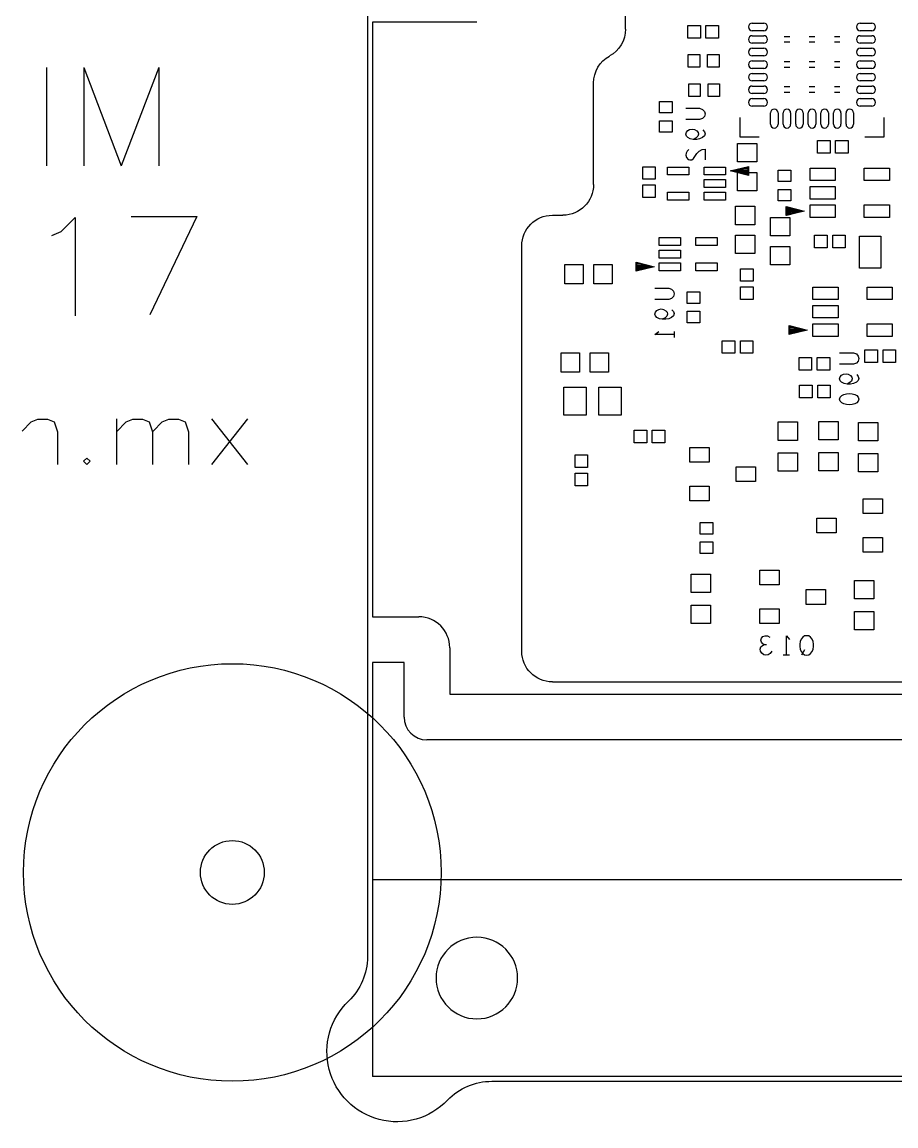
# Model space of a CAD drawing. Header units: millimetres. Extents: x -190 to 348, y -330 to 190.
# Drawn here: x -109.7 to -64.5, y 5.3 to 62.4 of the extents above; entities that cross this region are included whole.
import ezdxf

# ---------------------------------------------------------------- set-up
doc = ezdxf.new("R2010")
doc.units = ezdxf.units.MM
for name, color, linetype in [('10_MAQ_PALLET', 7, 'Continuous'), ('4_SIKCREN_BOTTOM_', 7, 'Continuous'), ('5_SOLDER_PASTE_BOTTOM_', 7, 'Continuous'), ('7______BREAKAWAY', 7, 'Continuous')]:
    doc.layers.add(name, color=color, linetype=linetype)

msp = doc.modelspace()

# ---------------------------------------------------------------- linework, layer by layer
at = {"layer": '10_MAQ_PALLET', "color": 5}
for p, q in [((-91.854, 141.038, -3.175), (-91.854, 14.052, -3.175)), ((-85.422, 7.62, -3.175), (85.422, 7.62, -3.175))]:
    msp.add_line(p, q, dxfattribs=at)
at = {"layer": '10_MAQ_PALLET', "color": 1}
for p, q in [((-78.514, 62.021, -8.001), (-78.514, 77.13, -8.001)), ((-80.165, 53.985, -8.001), (-80.165, 59.236, -8.001)), ((-82.293, 52.397, -8.001), (-81.752, 52.397, -8.001)), ((-83.881, 29.855, -8.001), (-83.881, 50.81, -8.001)), ((-82.293, 28.268, -8.001), (-37.551, 28.268, -8.001))]:
    msp.add_line(p, q, dxfattribs=at)
at = {"layer": '10_MAQ_PALLET', "color": 3}
for p, q in [((-108.45, 60.031), (-108.45, 54.951)), ((-106.514, 60.031), (-106.514, 54.951)), ((-106.514, 60.031), (-104.579, 54.951)), ((-102.644, 60.031), (-104.579, 54.951)), ((-102.644, 60.031), (-102.644, 54.951)), ((-107.692, 51.555), (-106.967, 52.28)), ((-106.967, 52.28), (-106.967, 47.2)), ((-104.064, 52.322), (-100.677, 52.322)), ((-100.677, 52.322), (-103.096, 47.242)), ((-108.176, 51.354), (-107.692, 51.555)), ((-109.705, 41.234), (-109.233, 41.706)), ((-109.233, 41.706), (-108.894, 41.846)), ((-108.894, 41.846), (-108.386, 41.846)), ((-108.386, 41.846), (-108.048, 41.706)), ((-108.048, 41.706), (-107.878, 41.198)), ((-104.83, 41.875), (-104.83, 39.504)), ((-104.83, 41.198), (-104.322, 41.706)), ((-104.322, 41.706), (-103.984, 41.846)), ((-103.984, 41.846), (-103.476, 41.846)), ((-103.476, 41.846), (-103.137, 41.706)), ((-103.137, 41.706), (-102.968, 41.198)), ((-102.932, 41.234), (-102.46, 41.706)), ((-102.46, 41.706), (-102.121, 41.846)), ((-102.121, 41.846), (-101.613, 41.846)), ((-101.613, 41.846), (-101.274, 41.706)), ((-101.274, 41.706), (-101.105, 41.198)), ((-99.92, 41.875), (-98.057, 39.504)), ((-98.057, 41.875), (-99.92, 39.504)), ((-107.878, 41.198), (-107.878, 39.504)), ((-102.968, 41.198), (-102.968, 39.504)), ((-101.105, 41.198), (-101.105, 39.504)), ((-106.354, 39.843), (-106.524, 39.674)), ((-106.524, 39.674), (-106.354, 39.504)), ((-106.185, 39.674), (-106.354, 39.843)), ((-106.354, 39.504), (-106.185, 39.674))]:
    msp.add_line(p, q, dxfattribs=at)
at = {"layer": '10_MAQ_PALLET', "color": 8}
msp.add_circle((-98.839, 18.415, -2.159), 10.795, dxfattribs=at)
at = {"layer": '10_MAQ_PALLET', "color": 3}
msp.add_circle((-98.839, 18.415), 1.651, dxfattribs=at)
at = {"layer": '10_MAQ_PALLET', "color": 1, "extrusion": (0, 0, -1)}
for centre, start, end in [((80.101, 62.021, 8.001), 180, 241.3146), ((78.577, 59.236, 8.001), 0, 61.3146), ((81.752, 53.985, 8.001), 180, 270), ((82.293, 50.81, 8.001), 0, 90), ((82.293, 29.855, 8.001), 270, 0)]:
    msp.add_arc(centre, 1.587, start, end, dxfattribs=at)
at = {"layer": '10_MAQ_PALLET', "color": 5, "extrusion": (0, 0, -1)}
for centre, radius, start, end in [((95.029, 14.052, 3.175), 3.175, 180, 226.244), ((90.33, 9.144, 3.175), 3.619, 223.756, 46.244), ((85.422, 4.445, 3.175), 3.175, 43.756, 90)]:
    msp.add_arc(centre, radius, start, end, dxfattribs=at)
at = {"layer": '4_SIKCREN_BOTTOM_', "color": 7}
for p, q in [((-91.6, 62.382), (-91.6, 31.633)), ((-86.2, 62.382), (-91.6, 62.382)), ((-75.4, 57.925), (-74.684, 57.925)), ((-74.684, 57.925), (-74.534, 57.871)), ((-74.534, 57.871), (-74.432, 57.765)), ((-74.432, 57.765), (-74.399, 57.633)), ((-74.684, 57.338), (-75.4, 57.338)), ((-74.534, 57.391), (-74.684, 57.338)), ((-74.432, 57.498), (-74.534, 57.391)), ((-74.399, 57.633), (-74.432, 57.498)), ((-72.606, 57.452), (-72.606, 56.454)), ((-65.146, 56.454), (-65.146, 57.452)), ((-75.4, 56.584), (-75.367, 56.69)), ((-75.367, 56.49), (-75.4, 56.584)), ((-75.367, 56.69), (-75.301, 56.769)), ((-75.301, 56.769), (-75.202, 56.822)), ((-75.202, 56.822), (-75.067, 56.85)), ((-75.067, 56.85), (-74.95, 56.822)), ((-74.95, 56.822), (-74.833, 56.756)), ((-74.833, 56.756), (-74.767, 56.678)), ((-74.75, 56.584), (-74.783, 56.477)), ((-74.767, 56.678), (-74.75, 56.584)), ((-74.432, 56.502), (-74.534, 56.411)), ((-74.516, 56.81), (-74.432, 56.716)), ((-74.432, 56.716), (-74.399, 56.609)), ((-74.399, 56.609), (-74.432, 56.502)), ((-75.301, 56.411), (-75.367, 56.49)), ((-75.166, 56.342), (-75.301, 56.411)), ((-75.016, 56.317), (-75.166, 56.342)), ((-74.866, 56.396), (-75.016, 56.317)), ((-74.833, 56.317), (-75.016, 56.317)), ((-74.783, 56.477), (-74.866, 56.396)), ((-74.684, 56.342), (-74.833, 56.317)), ((-74.534, 56.411), (-74.684, 56.342)), ((-72.606, 56.454), (-71.605, 56.454)), ((-66.144, 56.454), (-65.146, 56.454)), ((-75.385, 55.613), (-75.4, 55.507)), ((-75.4, 55.507), (-75.367, 55.375)), ((-75.334, 55.707), (-75.385, 55.613)), ((-75.367, 55.375), (-75.283, 55.281)), ((-75.235, 55.789), (-75.334, 55.707)), ((-75.001, 55.321), (-74.833, 55.588)), ((-74.833, 55.588), (-74.717, 55.707)), ((-74.717, 55.707), (-74.549, 55.789)), ((-74.549, 55.789), (-74.399, 55.814)), ((-74.399, 55.814), (-74.399, 55.255)), ((-75.283, 55.281), (-75.184, 55.255)), ((-75.184, 55.255), (-75.085, 55.268)), ((-75.085, 55.268), (-75.001, 55.321)), ((-73.099, 54.684), (-72.164, 54.917)), ((-73.045, 54.684), (-72.177, 54.9)), ((-72.941, 54.684), (-72.202, 54.869)), ((-72.202, 54.808), (-72.441, 54.808)), ((-72.202, 54.869), (-72.202, 54.684)), ((-72.177, 54.9), (-72.177, 54.684)), ((-72.164, 54.917), (-72.164, 54.45)), ((-72.164, 54.45), (-73.099, 54.684)), ((-72.177, 54.684), (-73.048, 54.684)), ((-72.177, 54.465), (-73.045, 54.684)), ((-72.202, 54.498), (-72.941, 54.684)), ((-72.202, 54.734), (-72.738, 54.734)), ((-72.202, 54.633), (-72.738, 54.633)), ((-72.202, 54.559), (-72.441, 54.559)), ((-72.202, 54.684), (-72.202, 54.498)), ((-72.177, 54.684), (-72.177, 54.465)), ((-70.213, 52.842), (-69.278, 52.608)), ((-70.213, 52.375), (-70.213, 52.842)), ((-69.278, 52.608), (-70.213, 52.375)), ((-70.201, 52.608), (-70.201, 52.824)), ((-70.201, 52.824), (-69.329, 52.608)), ((-70.201, 52.39), (-70.201, 52.608)), ((-69.329, 52.608), (-70.201, 52.39)), ((-69.329, 52.608), (-70.201, 52.608)), ((-70.175, 52.608), (-70.175, 52.794)), ((-70.175, 52.794), (-69.433, 52.608)), ((-69.934, 52.733), (-70.175, 52.733)), ((-69.637, 52.659), (-70.175, 52.659)), ((-70.175, 52.423), (-70.175, 52.608)), ((-69.433, 52.608), (-70.175, 52.423)), ((-69.637, 52.558), (-70.175, 52.558)), ((-69.934, 52.484), (-70.175, 52.484)), ((-77.963, 49.967), (-77.028, 49.733)), ((-77.963, 49.5), (-77.963, 49.967)), ((-77.028, 49.733), (-77.963, 49.5)), ((-77.95, 49.733), (-77.95, 49.952)), ((-77.95, 49.952), (-77.079, 49.733)), ((-77.95, 49.515), (-77.95, 49.733)), ((-77.079, 49.733), (-77.95, 49.515)), ((-77.079, 49.733), (-77.95, 49.733)), ((-77.925, 49.733), (-77.925, 49.919)), ((-77.925, 49.919), (-77.186, 49.733)), ((-77.683, 49.858), (-77.925, 49.858)), ((-77.389, 49.784), (-77.925, 49.784)), ((-77.925, 49.548), (-77.925, 49.733)), ((-77.186, 49.733), (-77.925, 49.548)), ((-77.389, 49.682), (-77.925, 49.682)), ((-77.683, 49.609), (-77.925, 49.609)), ((-77, 48.626), (-76.284, 48.626)), ((-76.284, 48.626), (-76.134, 48.572)), ((-76.134, 48.572), (-76.032, 48.466)), ((-76.284, 48.039), (-77, 48.039)), ((-76.134, 48.092), (-76.284, 48.039)), ((-76.032, 48.199), (-76.134, 48.092)), ((-76.032, 48.466), (-75.999, 48.331)), ((-75.999, 48.331), (-76.032, 48.199)), ((-77, 47.282), (-76.967, 47.389)), ((-76.967, 47.389), (-76.901, 47.47)), ((-76.901, 47.47), (-76.802, 47.523)), ((-76.802, 47.523), (-76.667, 47.549)), ((-76.667, 47.549), (-76.551, 47.523)), ((-76.551, 47.523), (-76.434, 47.457)), ((-76.434, 47.457), (-76.368, 47.376)), ((-76.368, 47.376), (-76.35, 47.282)), ((-76.116, 47.511), (-76.032, 47.417)), ((-76.032, 47.417), (-75.999, 47.31)), ((-76.967, 47.191), (-77, 47.282)), ((-76.901, 47.109), (-76.967, 47.191)), ((-76.766, 47.043), (-76.901, 47.109)), ((-76.617, 47.015), (-76.766, 47.043)), ((-76.467, 47.097), (-76.617, 47.015)), ((-76.434, 47.015), (-76.617, 47.015)), ((-76.383, 47.175), (-76.467, 47.097)), ((-76.284, 47.043), (-76.434, 47.015)), ((-76.35, 47.282), (-76.383, 47.175)), ((-76.134, 47.109), (-76.284, 47.043)), ((-76.032, 47.203), (-76.134, 47.109)), ((-75.999, 47.31), (-76.032, 47.203)), ((-77, 46.233), (-76.802, 46.393)), ((-75.999, 46.233), (-77, 46.233)), ((-75.999, 46.393), (-75.999, 46.073)), ((-70.063, 46.693), (-69.126, 46.459)), ((-70.063, 46.225), (-70.063, 46.693)), ((-69.126, 46.459), (-70.063, 46.225)), ((-70.051, 46.459), (-70.051, 46.675)), ((-70.051, 46.675), (-69.179, 46.459)), ((-70.051, 46.241), (-70.051, 46.459)), ((-69.179, 46.459), (-70.051, 46.241)), ((-69.177, 46.459), (-70.051, 46.459)), ((-70.025, 46.459), (-70.025, 46.642)), ((-70.025, 46.642), (-69.284, 46.459)), ((-69.784, 46.584), (-70.025, 46.584)), ((-69.487, 46.51), (-70.025, 46.51)), ((-70.025, 46.274), (-70.025, 46.459)), ((-69.284, 46.459), (-70.025, 46.274)), ((-69.487, 46.408), (-70.025, 46.408)), ((-69.784, 46.332), (-70.025, 46.332)), ((-67.452, 45.276), (-66.733, 45.276)), ((-66.733, 45.276), (-66.584, 45.222)), ((-66.584, 45.222), (-66.484, 45.115)), ((-66.484, 45.115), (-66.449, 44.981)), ((-66.733, 44.689), (-67.452, 44.689)), ((-66.584, 44.742), (-66.733, 44.689)), ((-66.484, 44.849), (-66.584, 44.742)), ((-66.449, 44.981), (-66.484, 44.849)), ((-67.452, 43.932), (-67.417, 44.039)), ((-67.417, 44.039), (-67.351, 44.12)), ((-67.351, 44.12), (-67.252, 44.173)), ((-67.252, 44.173), (-67.117, 44.199)), ((-67.117, 44.199), (-67, 44.173)), ((-67, 44.173), (-66.883, 44.107)), ((-66.883, 44.107), (-66.817, 44.026)), ((-66.817, 44.026), (-66.799, 43.932)), ((-66.566, 44.16), (-66.484, 44.066)), ((-66.484, 44.066), (-66.449, 43.96)), ((-66.449, 43.96), (-66.484, 43.853)), ((-67.417, 43.84), (-67.452, 43.932)), ((-67.351, 43.759), (-67.417, 43.84)), ((-67.219, 43.693), (-67.351, 43.759)), ((-67.066, 43.665), (-67.219, 43.693)), ((-66.916, 43.746), (-67.066, 43.665)), ((-66.883, 43.665), (-67.066, 43.665)), ((-66.832, 43.825), (-66.916, 43.746)), ((-66.733, 43.693), (-66.883, 43.665)), ((-66.799, 43.932), (-66.832, 43.825)), ((-66.584, 43.759), (-66.733, 43.693)), ((-66.484, 43.853), (-66.584, 43.759)), ((-67.452, 42.883), (-67.417, 42.989)), ((-67.417, 42.776), (-67.452, 42.883)), ((-67.417, 42.989), (-67.335, 43.071)), ((-67.335, 43.071), (-67.234, 43.124)), ((-67.234, 43.124), (-67.102, 43.165)), ((-67.102, 43.165), (-66.949, 43.177)), ((-66.949, 43.177), (-66.799, 43.165)), ((-66.799, 43.165), (-66.667, 43.124)), ((-66.667, 43.124), (-66.566, 43.071)), ((-66.566, 43.071), (-66.484, 42.989)), ((-66.484, 42.989), (-66.449, 42.883)), ((-66.449, 42.883), (-66.484, 42.776)), ((-67.335, 42.697), (-67.417, 42.776)), ((-67.234, 42.644), (-67.335, 42.697)), ((-67.102, 42.603), (-67.234, 42.644)), ((-66.949, 42.591), (-67.102, 42.603)), ((-66.799, 42.603), (-66.949, 42.591)), ((-66.667, 42.644), (-66.799, 42.603)), ((-66.566, 42.697), (-66.667, 42.644)), ((-66.484, 42.776), (-66.566, 42.697)), ((-91.6, 31.633), (-89.2, 31.633)), ((-91.6, 31.633), (-89.2, 31.633)), ((-71.516, 30.427), (-71.488, 30.526)), ((-71.488, 30.325), (-71.516, 30.427)), ((-71.488, 30.526), (-71.422, 30.61)), ((-71.422, 30.241), (-71.488, 30.325)), ((-71.422, 30.61), (-71.303, 30.658)), ((-71.303, 30.658), (-71.183, 30.643)), ((-71.183, 30.643), (-71.062, 30.577)), ((-70.201, 30.658), (-70.04, 30.46)), ((-70.201, 29.657), (-70.201, 30.658)), ((-69.484, 30.358), (-69.512, 30.226)), ((-69.431, 30.475), (-69.484, 30.358)), ((-69.352, 30.577), (-69.431, 30.475)), ((-69.258, 30.643), (-69.352, 30.577)), ((-69.151, 30.658), (-69.258, 30.643)), ((-69.045, 30.643), (-69.151, 30.658)), ((-68.951, 30.577), (-69.045, 30.643)), ((-68.872, 30.475), (-68.951, 30.577)), ((-68.819, 30.358), (-68.872, 30.475)), ((-68.791, 30.226), (-68.819, 30.358)), ((-87.6, 30.033), (-87.6, 27.633)), ((-87.6, 30.033), (-87.6, 27.633)), ((-71.557, 29.959), (-71.529, 30.076)), ((-71.542, 29.858), (-71.557, 29.959)), ((-71.476, 29.759), (-71.542, 29.858)), ((-71.529, 30.076), (-71.435, 30.157)), ((-71.369, 29.675), (-71.476, 29.759)), ((-71.435, 30.157), (-71.344, 30.193)), ((-71.344, 30.193), (-71.422, 30.241)), ((-71.344, 30.193), (-71.222, 30.193)), ((-71.036, 29.741), (-71.143, 29.675)), ((-70.955, 29.858), (-71.036, 29.741)), ((-69.512, 30.226), (-69.512, 30.091)), ((-69.512, 30.091), (-69.484, 29.959)), ((-69.484, 29.959), (-69.431, 29.842)), ((-69.431, 29.842), (-69.352, 29.741)), ((-69.258, 29.924), (-69.418, 29.657)), ((-69.352, 29.741), (-69.258, 29.675)), ((-69.045, 29.675), (-68.951, 29.741)), ((-68.951, 29.741), (-68.872, 29.842)), ((-68.872, 29.842), (-68.819, 29.959)), ((-68.819, 29.959), (-68.791, 30.091)), ((-68.791, 30.091), (-68.791, 30.226)), ((-71.262, 29.657), (-71.369, 29.675)), ((-71.143, 29.675), (-71.262, 29.657)), ((-70.04, 29.657), (-70.361, 29.657)), ((-69.258, 29.675), (-69.151, 29.657)), ((-69.151, 29.657), (-69.045, 29.675)), ((-87.6, 27.633), (-38.199, 27.633)), ((-87.6, 27.633), (-38.199, 27.633))]:
    msp.add_line(p, q, dxfattribs=at)
msp.add_arc((-89.2, 30.033), 1.6, 0.0013, 89.9987, dxfattribs=at)
msp.add_arc((-89.2, 30.033), 1.6, 0.0013, 89.9987, dxfattribs=at)
at = {"layer": '5_SOLDER_PASTE_BOTTOM_', "color": 4}
for p, q in [((-91.6, 62.382), (-91.6, 31.633)), ((-86.2, 62.382), (-91.6, 62.382)), ((-71.961, 62.328), (-71.371, 62.328)), ((-66.381, 62.328), (-65.791, 62.328)), ((-75.296, 61.557), (-75.296, 62.207)), ((-75.296, 62.207), (-74.646, 62.207)), ((-74.646, 62.207), (-74.646, 61.557)), ((-74.356, 61.557), (-74.356, 62.207)), ((-74.356, 62.207), (-73.706, 62.207)), ((-73.706, 62.207), (-73.706, 61.557)), ((-71.371, 61.938), (-71.961, 61.938)), ((-71.961, 61.678), (-71.371, 61.678)), ((-65.791, 61.938), (-66.381, 61.938)), ((-66.381, 61.678), (-65.791, 61.678)), ((-74.646, 61.557), (-75.296, 61.557)), ((-73.706, 61.557), (-74.356, 61.557)), ((-71.371, 61.288), (-71.961, 61.288)), ((-70.03, 61.625), (-70.317, 61.625)), ((-70.03, 61.338), (-70.317, 61.338)), ((-68.732, 61.625), (-69.019, 61.625)), ((-68.732, 61.338), (-69.019, 61.338)), ((-67.432, 61.625), (-67.719, 61.625)), ((-67.432, 61.338), (-67.719, 61.338)), ((-65.791, 61.288), (-66.381, 61.288)), ((-75.276, 60.058), (-75.276, 60.708)), ((-75.276, 60.708), (-74.676, 60.708)), ((-74.676, 60.708), (-74.676, 60.058)), ((-74.275, 60.058), (-74.275, 60.708)), ((-74.275, 60.708), (-73.675, 60.708)), ((-73.675, 60.708), (-73.675, 60.058)), ((-71.961, 61.028), (-71.371, 61.028)), ((-71.371, 60.638), (-71.961, 60.638)), ((-66.381, 61.028), (-65.791, 61.028)), ((-65.791, 60.638), (-66.381, 60.638)), ((-74.676, 60.058), (-75.276, 60.058)), ((-73.675, 60.058), (-74.275, 60.058)), ((-71.961, 60.378), (-71.371, 60.378)), ((-71.371, 59.988), (-71.961, 59.988)), ((-70.03, 60.328), (-70.317, 60.328)), ((-70.03, 60.041), (-70.317, 60.041)), ((-68.732, 60.328), (-69.019, 60.328)), ((-68.732, 60.041), (-69.019, 60.041)), ((-67.432, 60.328), (-67.719, 60.328)), ((-67.432, 60.041), (-67.719, 60.041)), ((-66.381, 60.378), (-65.791, 60.378)), ((-65.791, 59.988), (-66.381, 59.988)), ((-71.961, 59.728), (-71.371, 59.728)), ((-66.381, 59.728), (-65.791, 59.728)), ((-75.25, 58.532), (-75.25, 59.182)), ((-75.25, 59.182), (-74.65, 59.182)), ((-74.65, 59.182), (-74.65, 58.532)), ((-74.25, 58.532), (-74.25, 59.182)), ((-74.25, 59.182), (-73.65, 59.182)), ((-73.65, 59.182), (-73.65, 58.532)), ((-71.371, 59.338), (-71.961, 59.338)), ((-71.961, 59.077), (-71.371, 59.077)), ((-70.03, 59.027), (-70.317, 59.027)), ((-68.732, 59.027), (-69.019, 59.027)), ((-67.432, 59.027), (-67.719, 59.027)), ((-65.791, 59.338), (-66.381, 59.338)), ((-66.381, 59.077), (-65.791, 59.077)), ((-76.751, 57.683), (-76.751, 58.283)), ((-76.751, 58.283), (-76.101, 58.283)), ((-76.101, 58.283), (-76.101, 57.683)), ((-74.65, 58.532), (-75.25, 58.532)), ((-73.65, 58.532), (-74.25, 58.532)), ((-71.371, 58.687), (-71.961, 58.687)), ((-71.961, 58.427), (-71.371, 58.427)), ((-70.03, 58.74), (-70.317, 58.74)), ((-68.732, 58.74), (-69.019, 58.74)), ((-67.432, 58.74), (-67.719, 58.74)), ((-65.791, 58.687), (-66.381, 58.687)), ((-66.381, 58.427), (-65.791, 58.427)), ((-76.101, 57.683), (-76.751, 57.683)), ((-71.371, 58.037), (-71.961, 58.037)), ((-71.02, 57.099), (-71.02, 57.689)), ((-70.63, 57.689), (-70.63, 57.099)), ((-70.37, 57.099), (-70.37, 57.689)), ((-69.98, 57.689), (-69.98, 57.099)), ((-69.72, 57.099), (-69.72, 57.689)), ((-69.33, 57.689), (-69.33, 57.099)), ((-69.07, 57.099), (-69.07, 57.689)), ((-68.68, 57.689), (-68.68, 57.099)), ((-68.419, 57.099), (-68.419, 57.689)), ((-68.029, 57.689), (-68.029, 57.099)), ((-67.769, 57.099), (-67.769, 57.689)), ((-67.379, 57.689), (-67.379, 57.099)), ((-67.119, 57.099), (-67.119, 57.689)), ((-66.729, 57.689), (-66.729, 57.099)), ((-65.791, 58.037), (-66.381, 58.037)), ((-76.751, 56.682), (-76.751, 57.282)), ((-76.751, 57.282), (-76.101, 57.282)), ((-76.101, 57.282), (-76.101, 56.682)), ((-76.101, 56.682), (-76.751, 56.682)), ((-72.725, 55.159), (-72.725, 56.109)), ((-72.725, 56.109), (-71.725, 56.109)), ((-71.725, 56.109), (-71.725, 55.159)), ((-68.595, 55.608), (-68.595, 56.258)), ((-68.595, 56.258), (-67.945, 56.258)), ((-67.945, 56.258), (-67.945, 55.608)), ((-67.655, 55.608), (-67.655, 56.258)), ((-67.655, 56.258), (-67.005, 56.258)), ((-67.005, 56.258), (-67.005, 55.608)), ((-67.945, 55.608), (-68.595, 55.608)), ((-67.005, 55.608), (-67.655, 55.608)), ((-77.625, 54.252), (-77.625, 54.902)), ((-77.625, 54.902), (-76.975, 54.902)), ((-76.975, 54.902), (-76.975, 54.252)), ((-76.351, 54.479), (-76.351, 54.889)), ((-76.351, 54.889), (-75.251, 54.889)), ((-75.251, 54.889), (-75.251, 54.479)), ((-74.449, 54.479), (-74.449, 54.889)), ((-74.449, 54.889), (-73.349, 54.889)), ((-73.349, 54.889), (-73.349, 54.479)), ((-71.725, 55.159), (-72.725, 55.159)), ((-68.976, 54.183), (-68.976, 54.833)), ((-68.976, 54.833), (-67.676, 54.833)), ((-67.676, 54.833), (-67.676, 54.183)), ((-66.174, 54.183), (-66.174, 54.833)), ((-66.174, 54.833), (-64.874, 54.833)), ((-64.874, 54.833), (-64.874, 54.183)), ((-76.975, 54.252), (-77.625, 54.252)), ((-75.251, 54.479), (-76.351, 54.479)), ((-73.349, 54.479), (-74.449, 54.479)), ((-74.449, 53.828), (-74.449, 54.238)), ((-74.449, 54.238), (-73.349, 54.238)), ((-73.349, 54.238), (-73.349, 53.828)), ((-72.725, 53.657), (-72.725, 54.607)), ((-72.725, 54.607), (-71.725, 54.607)), ((-71.725, 54.607), (-71.725, 53.657)), ((-70.625, 54.132), (-70.625, 54.732)), ((-70.625, 54.732), (-69.975, 54.732)), ((-69.975, 54.732), (-69.975, 54.132)), ((-77.625, 53.312), (-77.625, 53.962)), ((-77.625, 53.962), (-76.975, 53.962)), ((-76.975, 53.962), (-76.975, 53.312)), ((-73.349, 53.828), (-74.449, 53.828)), ((-71.725, 53.657), (-72.725, 53.657)), ((-69.975, 54.132), (-70.625, 54.132)), ((-70.625, 53.134), (-70.625, 53.734)), ((-70.625, 53.734), (-69.975, 53.734)), ((-69.975, 53.734), (-69.975, 53.134)), ((-67.676, 54.183), (-68.976, 54.183)), ((-68.976, 53.233), (-68.976, 53.883)), ((-68.976, 53.883), (-67.676, 53.883)), ((-67.676, 53.883), (-67.676, 53.233)), ((-64.874, 54.183), (-66.174, 54.183)), ((-76.975, 53.312), (-77.625, 53.312)), ((-76.351, 53.178), (-76.351, 53.588)), ((-76.351, 53.588), (-75.251, 53.588)), ((-75.251, 53.178), (-76.351, 53.178)), ((-75.251, 53.588), (-75.251, 53.178)), ((-74.449, 53.178), (-74.449, 53.588)), ((-74.449, 53.588), (-73.349, 53.588)), ((-73.349, 53.178), (-74.449, 53.178)), ((-73.349, 53.588), (-73.349, 53.178)), ((-69.975, 53.134), (-70.625, 53.134)), ((-67.676, 53.233), (-68.976, 53.233)), ((-72.824, 51.907), (-72.824, 52.857)), ((-72.824, 52.857), (-71.824, 52.857)), ((-71.824, 52.857), (-71.824, 51.907)), ((-68.976, 52.283), (-68.976, 52.933)), ((-68.976, 52.933), (-67.676, 52.933)), ((-67.676, 52.933), (-67.676, 52.283)), ((-66.174, 52.283), (-66.174, 52.933)), ((-66.174, 52.933), (-64.874, 52.933)), ((-64.874, 52.933), (-64.874, 52.283)), ((-71.026, 51.333), (-71.026, 52.283)), ((-71.026, 52.283), (-70.026, 52.283)), ((-70.026, 52.283), (-70.026, 51.333)), ((-67.676, 52.283), (-68.976, 52.283)), ((-64.874, 52.283), (-66.174, 52.283)), ((-71.824, 51.907), (-72.824, 51.907)), ((-76.775, 50.829), (-76.775, 51.239)), ((-76.775, 51.239), (-75.675, 51.239)), ((-75.675, 50.829), (-76.775, 50.829)), ((-75.675, 51.239), (-75.675, 50.829)), ((-74.875, 50.829), (-74.875, 51.239)), ((-74.875, 51.239), (-73.775, 51.239)), ((-73.775, 50.829), (-74.875, 50.829)), ((-73.775, 51.239), (-73.775, 50.829)), ((-72.824, 50.409), (-72.824, 51.359)), ((-72.824, 51.359), (-71.824, 51.359)), ((-71.824, 51.359), (-71.824, 50.409)), ((-70.026, 51.333), (-71.026, 51.333)), ((-68.745, 50.709), (-68.745, 51.359)), ((-68.745, 51.359), (-68.095, 51.359)), ((-68.095, 51.359), (-68.095, 50.709)), ((-67.805, 50.709), (-67.805, 51.359)), ((-67.805, 51.359), (-67.155, 51.359)), ((-67.155, 51.359), (-67.155, 50.709)), ((-66.425, 49.657), (-66.425, 51.308)), ((-66.425, 51.308), (-65.325, 51.308)), ((-65.325, 51.308), (-65.325, 49.657)), ((-76.775, 50.178), (-76.775, 50.588)), ((-76.775, 50.588), (-75.675, 50.588)), ((-75.675, 50.588), (-75.675, 50.178)), ((-71.824, 50.409), (-72.824, 50.409)), ((-71.026, 49.832), (-71.026, 50.782)), ((-71.026, 50.782), (-70.026, 50.782)), ((-70.026, 50.782), (-70.026, 49.832)), ((-68.095, 50.709), (-68.745, 50.709)), ((-67.155, 50.709), (-67.805, 50.709)), ((-81.651, 48.857), (-81.651, 49.857)), ((-81.651, 49.857), (-80.701, 49.857)), ((-80.701, 49.857), (-80.701, 48.857)), ((-80.15, 48.857), (-80.15, 49.857)), ((-80.15, 49.857), (-79.2, 49.857)), ((-79.2, 49.857), (-79.2, 48.857)), ((-75.675, 50.178), (-76.775, 50.178)), ((-76.775, 49.528), (-76.775, 49.938)), ((-76.775, 49.938), (-75.675, 49.938)), ((-75.675, 49.938), (-75.675, 49.528)), ((-74.875, 49.528), (-74.875, 49.938)), ((-74.875, 49.938), (-73.775, 49.938)), ((-73.775, 49.938), (-73.775, 49.528)), ((-70.026, 49.832), (-71.026, 49.832)), ((-65.325, 49.657), (-66.425, 49.657)), ((-75.675, 49.528), (-76.775, 49.528)), ((-73.775, 49.528), (-74.875, 49.528)), ((-72.575, 48.979), (-72.575, 49.629)), ((-72.575, 49.629), (-71.925, 49.629)), ((-71.925, 49.629), (-71.925, 48.979)), ((-80.701, 48.857), (-81.651, 48.857)), ((-79.2, 48.857), (-80.15, 48.857)), ((-71.925, 48.979), (-72.575, 48.979)), ((-72.575, 48.039), (-72.575, 48.689)), ((-72.575, 48.689), (-71.925, 48.689)), ((-71.925, 48.689), (-71.925, 48.039)), ((-68.826, 48.034), (-68.826, 48.684)), ((-68.826, 48.684), (-67.526, 48.684)), ((-67.526, 48.684), (-67.526, 48.034)), ((-66.025, 48.034), (-66.025, 48.684)), ((-66.025, 48.684), (-64.725, 48.684)), ((-64.725, 48.684), (-64.725, 48.034)), ((-75.326, 47.833), (-75.326, 48.433)), ((-75.326, 48.433), (-74.676, 48.433)), ((-74.676, 48.433), (-74.676, 47.833)), ((-71.925, 48.039), (-72.575, 48.039)), ((-67.526, 48.034), (-68.826, 48.034)), ((-64.725, 48.034), (-66.025, 48.034)), ((-74.676, 47.833), (-75.326, 47.833)), ((-75.326, 46.832), (-75.326, 47.432)), ((-75.326, 47.432), (-74.676, 47.432)), ((-74.676, 47.432), (-74.676, 46.832)), ((-68.826, 47.084), (-68.826, 47.734)), ((-68.826, 47.734), (-67.526, 47.734)), ((-67.526, 47.734), (-67.526, 47.084)), ((-74.676, 46.832), (-75.326, 46.832)), ((-67.526, 47.084), (-68.826, 47.084)), ((-68.826, 46.134), (-68.826, 46.784)), ((-68.826, 46.784), (-67.526, 46.784)), ((-67.526, 46.784), (-67.526, 46.134)), ((-66.025, 46.134), (-66.025, 46.784)), ((-66.025, 46.784), (-64.725, 46.784)), ((-64.725, 46.784), (-64.725, 46.134)), ((-73.52, 45.258), (-73.52, 45.908)), ((-73.52, 45.908), (-72.87, 45.908)), ((-72.87, 45.908), (-72.87, 45.258)), ((-72.58, 45.258), (-72.58, 45.908)), ((-72.58, 45.908), (-71.93, 45.908)), ((-71.93, 45.908), (-71.93, 45.258)), ((-67.526, 46.134), (-68.826, 46.134)), ((-64.725, 46.134), (-66.025, 46.134)), ((-81.849, 44.283), (-81.849, 45.283)), ((-81.849, 45.283), (-80.899, 45.283)), ((-80.899, 45.283), (-80.899, 44.283)), ((-80.35, 44.283), (-80.35, 45.283)), ((-80.35, 45.283), (-79.4, 45.283)), ((-79.4, 45.283), (-79.4, 44.283)), ((-72.87, 45.258), (-73.52, 45.258)), ((-71.93, 45.258), (-72.58, 45.258)), ((-66.144, 44.783), (-66.144, 45.433)), ((-66.144, 45.433), (-65.494, 45.433)), ((-65.494, 45.433), (-65.494, 44.783)), ((-65.204, 44.783), (-65.204, 45.433)), ((-65.204, 45.433), (-64.554, 45.433)), ((-64.554, 45.433), (-64.554, 44.783)), ((-69.545, 44.384), (-69.545, 45.034)), ((-69.545, 45.034), (-68.895, 45.034)), ((-68.895, 45.034), (-68.895, 44.384)), ((-68.605, 44.384), (-68.605, 45.034)), ((-68.605, 45.034), (-67.955, 45.034)), ((-67.955, 45.034), (-67.955, 44.384)), ((-65.494, 44.783), (-66.144, 44.783)), ((-64.554, 44.783), (-65.204, 44.783)), ((-80.899, 44.283), (-81.849, 44.283)), ((-79.4, 44.283), (-80.35, 44.283)), ((-68.895, 44.384), (-69.545, 44.384)), ((-67.955, 44.384), (-68.605, 44.384)), ((-81.7, 42.059), (-81.7, 43.509)), ((-81.7, 43.509), (-80.55, 43.509)), ((-80.55, 43.509), (-80.55, 42.059)), ((-79.899, 42.059), (-79.899, 43.509)), ((-79.899, 43.509), (-78.749, 43.509)), ((-78.749, 43.509), (-78.749, 42.059)), ((-69.52, 42.959), (-69.52, 43.609)), ((-69.52, 43.609), (-68.87, 43.609)), ((-68.87, 43.609), (-68.87, 42.959)), ((-68.58, 42.959), (-68.58, 43.609)), ((-68.58, 43.609), (-67.93, 43.609)), ((-67.93, 43.609), (-67.93, 42.959)), ((-68.87, 42.959), (-69.52, 42.959)), ((-67.93, 42.959), (-68.58, 42.959)), ((-80.55, 42.059), (-81.7, 42.059)), ((-78.749, 42.059), (-79.899, 42.059)), ((-70.624, 40.757), (-70.624, 41.707)), ((-70.624, 41.707), (-69.624, 41.707)), ((-69.624, 41.707), (-69.624, 40.757)), ((-68.524, 40.782), (-68.524, 41.732)), ((-68.524, 41.732), (-67.524, 41.732)), ((-67.524, 41.732), (-67.524, 40.782)), ((-66.474, 40.734), (-66.474, 41.684)), ((-66.474, 41.684), (-65.474, 41.684)), ((-65.474, 41.684), (-65.474, 40.734)), ((-78.069, 40.633), (-78.069, 41.282)), ((-78.069, 41.282), (-77.419, 41.282)), ((-77.419, 41.282), (-77.419, 40.633)), ((-77.13, 40.633), (-77.13, 41.282)), ((-77.13, 41.282), (-76.48, 41.282)), ((-76.48, 41.282), (-76.48, 40.633)), ((-77.419, 40.633), (-78.069, 40.633)), ((-76.48, 40.633), (-77.13, 40.633)), ((-69.624, 40.757), (-70.624, 40.757)), ((-67.524, 40.782), (-68.524, 40.782)), ((-65.474, 40.734), (-66.474, 40.734)), ((-81.125, 39.352), (-81.125, 40.002)), ((-81.125, 40.002), (-80.475, 40.002)), ((-80.475, 40.002), (-80.475, 39.352)), ((-75.199, 39.628), (-75.199, 40.388)), ((-75.199, 40.388), (-74.199, 40.388)), ((-74.199, 40.388), (-74.199, 39.628)), ((-70.624, 39.159), (-70.624, 40.109)), ((-70.624, 40.109), (-69.624, 40.109)), ((-69.624, 40.109), (-69.624, 39.159)), ((-68.524, 39.182), (-68.524, 40.132)), ((-68.524, 40.132), (-67.524, 40.132)), ((-67.524, 40.132), (-67.524, 39.182)), ((-66.474, 39.134), (-66.474, 40.084)), ((-66.474, 40.084), (-65.474, 40.084)), ((-65.474, 40.084), (-65.474, 39.134)), ((-74.199, 39.628), (-75.199, 39.628)), ((-72.801, 38.627), (-72.801, 39.387)), ((-72.801, 39.387), (-71.801, 39.387)), ((-71.801, 39.387), (-71.801, 38.627)), ((-80.475, 39.352), (-81.125, 39.352)), ((-81.125, 38.413), (-81.125, 39.063)), ((-81.125, 39.063), (-80.475, 39.063)), ((-80.475, 39.063), (-80.475, 38.413)), ((-69.624, 39.159), (-70.624, 39.159)), ((-67.524, 39.182), (-68.524, 39.182)), ((-65.474, 39.134), (-66.474, 39.134)), ((-80.475, 38.413), (-81.125, 38.413)), ((-75.199, 37.629), (-75.199, 38.389)), ((-75.199, 38.389), (-74.199, 38.389)), ((-74.199, 38.389), (-74.199, 37.629)), ((-71.801, 38.627), (-72.801, 38.627)), ((-66.225, 36.978), (-66.225, 37.738)), ((-66.225, 37.738), (-65.225, 37.738)), ((-65.225, 37.738), (-65.225, 36.978)), ((-74.199, 37.629), (-75.199, 37.629)), ((-68.625, 35.978), (-68.625, 36.738)), ((-68.625, 36.738), (-67.625, 36.738)), ((-67.625, 36.738), (-67.625, 35.978)), ((-65.225, 36.978), (-66.225, 36.978)), ((-74.65, 35.908), (-74.65, 36.508)), ((-74.65, 36.508), (-74, 36.508)), ((-74, 36.508), (-74, 35.908)), ((-67.625, 35.978), (-68.625, 35.978)), ((-74, 35.908), (-74.65, 35.908)), ((-74.65, 34.907), (-74.65, 35.507)), ((-74.65, 35.507), (-74, 35.507)), ((-74, 35.507), (-74, 34.907)), ((-66.225, 34.977), (-66.225, 35.737)), ((-66.225, 35.737), (-65.225, 35.737)), ((-65.225, 35.737), (-65.225, 34.977)), ((-74, 34.907), (-74.65, 34.907)), ((-65.225, 34.977), (-66.225, 34.977)), ((-75.125, 32.883), (-75.125, 33.833)), ((-75.125, 33.833), (-74.125, 33.833)), ((-74.125, 33.833), (-74.125, 32.883)), ((-71.574, 33.278), (-71.574, 34.038)), ((-71.574, 34.038), (-70.574, 34.038)), ((-70.574, 34.038), (-70.574, 33.278)), ((-70.574, 33.278), (-71.574, 33.278)), ((-66.675, 32.558), (-66.675, 33.508)), ((-66.675, 33.508), (-65.675, 33.508)), ((-65.675, 33.508), (-65.675, 32.558)), ((-74.125, 32.883), (-75.125, 32.883)), ((-69.174, 32.277), (-69.174, 33.037)), ((-69.174, 33.037), (-68.174, 33.037)), ((-68.174, 33.037), (-68.174, 32.277)), ((-65.675, 32.558), (-66.675, 32.558)), ((-75.125, 31.283), (-75.125, 32.233)), ((-75.125, 32.233), (-74.125, 32.233)), ((-74.125, 32.233), (-74.125, 31.283)), ((-71.574, 31.279), (-71.574, 32.039)), ((-71.574, 32.039), (-70.574, 32.039)), ((-70.574, 32.039), (-70.574, 31.279)), ((-68.174, 32.277), (-69.174, 32.277)), ((-91.6, 31.633), (-89.2, 31.633)), ((-91.6, 31.633), (-89.2, 31.633)), ((-66.675, 30.957), (-66.675, 31.908)), ((-66.675, 31.908), (-65.675, 31.908)), ((-65.675, 31.908), (-65.675, 30.957)), ((-74.125, 31.283), (-75.125, 31.283)), ((-70.574, 31.279), (-71.574, 31.279)), ((-65.675, 30.957), (-66.675, 30.957)), ((-87.6, 30.033), (-87.6, 27.633)), ((-87.6, 30.033), (-87.6, 27.633)), ((-87.6, 27.633), (-38.199, 27.633)), ((-87.6, 27.633), (-38.199, 27.633))]:
    msp.add_line(p, q, dxfattribs=at)
for centre, radius, start, end in [((-71.961, 62.133), 0.195, 90, 270), ((-71.371, 62.133), 0.195, 270, 90), ((-66.381, 62.133), 0.195, 90, 270), ((-65.791, 62.133), 0.195, 270, 90), ((-71.961, 61.483), 0.195, 90, 270), ((-71.371, 61.483), 0.195, 270, 90), ((-66.381, 61.483), 0.195, 90, 270), ((-65.791, 61.483), 0.195, 270, 90), ((-71.961, 60.833), 0.195, 90, 270), ((-71.371, 60.833), 0.195, 270, 90), ((-66.381, 60.833), 0.195, 90, 270), ((-65.791, 60.833), 0.195, 270, 90), ((-71.961, 60.183), 0.195, 90, 270), ((-71.371, 60.183), 0.195, 270, 90), ((-66.381, 60.183), 0.195, 90, 270), ((-65.791, 60.183), 0.195, 270, 90), ((-71.961, 59.533), 0.195, 90, 270), ((-71.371, 59.533), 0.195, 270, 90), ((-66.381, 59.533), 0.195, 90, 270), ((-65.791, 59.533), 0.195, 270, 90), ((-71.961, 58.882), 0.195, 90, 270), ((-71.371, 58.882), 0.195, 270, 90), ((-66.381, 58.882), 0.195, 90, 270), ((-65.791, 58.882), 0.195, 270, 90), ((-71.961, 58.232), 0.195, 90, 270), ((-71.371, 58.232), 0.195, 270, 90), ((-66.381, 58.232), 0.195, 90, 270), ((-65.791, 58.232), 0.195, 270, 90), ((-70.825, 57.689), 0.195, 0, 180), ((-70.175, 57.689), 0.195, 0, 180), ((-69.525, 57.689), 0.195, 0, 180), ((-68.875, 57.689), 0.195, 0, 180), ((-68.224, 57.689), 0.195, 0, 180), ((-67.574, 57.689), 0.195, 0, 180), ((-66.924, 57.689), 0.195, 0, 180), ((-70.825, 57.099), 0.195, 180, 0), ((-70.175, 57.099), 0.195, 180, 0), ((-69.525, 57.099), 0.195, 180, 0), ((-68.875, 57.099), 0.195, 180, 0), ((-68.224, 57.099), 0.195, 180, 0), ((-67.574, 57.099), 0.195, 180, 0), ((-66.924, 57.099), 0.195, 180, 0), ((-89.2, 30.033), 1.6, 0.0013, 89.9987), ((-89.2, 30.033), 1.6, 0.0013, 89.9987)]:
    msp.add_arc(centre, radius, start, end, dxfattribs=at)
at = {"layer": '7______BREAKAWAY', "color": 2}
for p, q in [((-91.6, 62.382), (-91.6, 31.633)), ((-86.2, 62.382), (-91.6, 62.382)), ((-91.6, 31.633), (-89.2, 31.633)), ((-91.6, 31.633), (-89.2, 31.633)), ((-87.6, 30.033), (-87.6, 27.633)), ((-87.6, 30.033), (-87.6, 27.633)), ((-89.962, 29.271), (-91.6, 29.271)), ((-91.6, 29.271), (-91.6, 7.874)), ((-89.962, 26.452), (-89.962, 29.271)), ((-87.6, 27.633), (-38.199, 27.633)), ((-87.6, 27.633), (-38.199, 27.633)), ((-38.961, 25.27), (-88.781, 25.27)), ((91.6, 18.034), (-91.6, 18.034)), ((91.6, 7.874), (-91.6, 7.874))]:
    msp.add_line(p, q, dxfattribs=at)
for centre, radius, start, end in [((-89.2, 30.033), 1.6, 0.0013, 89.9987), ((-89.2, 30.033), 1.6, 0.0013, 89.9987), ((-88.781, 26.452), 1.181, 180.0013, 269.9987), ((-86.2, 12.954), 2.108, 0, 180), ((-86.2, 12.954), 2.108, 180, 0)]:
    msp.add_arc(centre, radius, start, end, dxfattribs=at)

doc.saveas('drawing.dxf')
